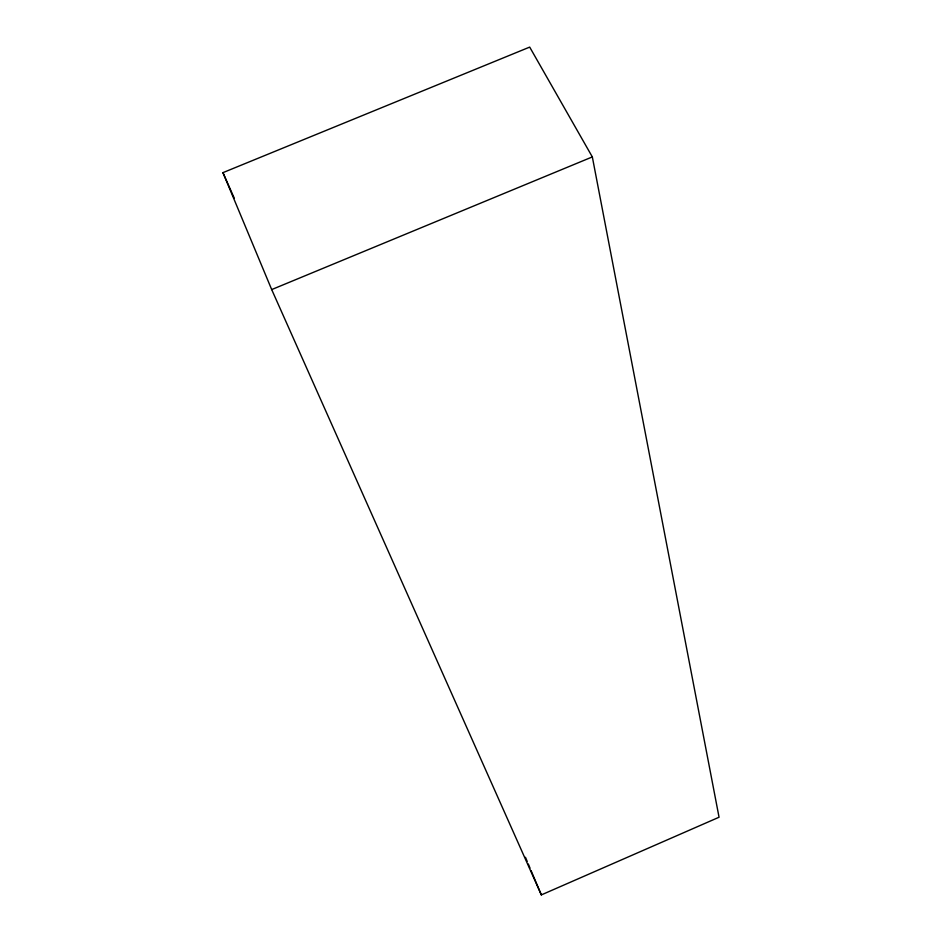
<?xml version="1.0" encoding="UTF-8"?>
<svg xmlns="http://www.w3.org/2000/svg" width="942" height="942" viewBox="0 0 942 942"><rect width="100%" height="100%" fill="white"/><g stroke="black" fill="none" stroke-linecap="round" stroke-linejoin="round"><path stroke-width="1.41" d="M541.344 894.9L719.052 817.232L592.33 156.925L529.698 47.1L222.948 172.645L271.696 289.583L541.344 894.9L531.123 870.714M271.696 289.583L592.33 156.925M222.948 172.645L234.264 198.173M525.448 857.279L527.155 861.306M528.285 863.991L529.993 868.029"/></g></svg>
